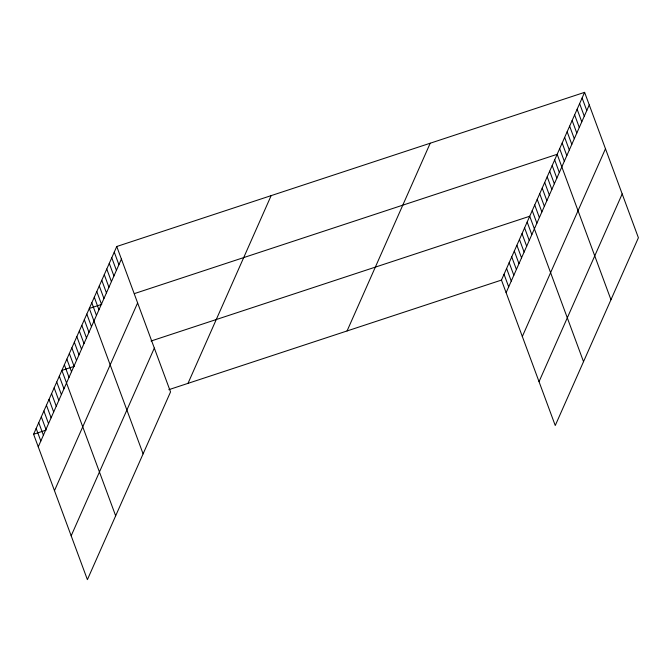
<?xml version="1.0" encoding="UTF-8"?>
<svg xmlns="http://www.w3.org/2000/svg" width="672" height="672" viewBox="0 0 672 672"><rect width="100%" height="100%" fill="white"/><g stroke="black" fill="none" stroke-linecap="round" stroke-linejoin="round"><path stroke-width="1.01" d="M116.752 246.498L170.537 391.919L87.394 579.65L33.6 434.238L116.752 246.498L584.606 92.35L638.4 237.762L555.248 425.502L501.463 280.081L584.606 92.35M38.254 446.83L121.405 259.09M54.474 490.661L137.617 302.921M71.173 535.819L154.325 348.079M187.992 383.368L271.144 195.628M347.063 330.96L430.214 143.22M506.117 292.673L589.268 104.933M522.329 336.504L605.48 148.764M539.036 381.662L622.188 193.931M101.774 304.349L89.309 308.456L143.102 453.869M134.383 293.605L557.172 154.3L610.957 299.712M74.34 366.299L61.874 370.406L115.66 515.827M151.057 341.023L529.729 216.25L583.523 361.67M33.6 434.238L46.066 430.13M168.815 389.684L501.463 280.081M582.112 97.978L586.774 110.569M579.617 103.614L584.279 116.197M577.122 109.242L581.784 121.834M574.636 114.878L579.289 127.462M572.141 120.506L576.794 133.098M569.646 126.143L574.3 138.726M567.151 131.771L571.805 144.362M564.656 137.407L569.31 149.99M562.162 143.035L566.815 155.627M559.667 148.672L564.32 161.255M554.677 159.928L559.331 172.519M552.182 165.564L556.836 178.156M549.688 171.192L554.341 183.784M547.193 176.828L551.846 189.42M544.698 182.456L549.352 195.048M542.203 188.093L546.857 200.684M539.708 193.721L544.362 206.312M537.214 199.357L541.867 211.949M534.719 204.985L539.372 217.577M532.224 210.622L536.878 223.213M527.159 222.054L531.821 234.646M524.588 227.858L529.25 240.45M522.018 233.663L526.68 246.246M519.448 239.467L524.11 252.05M516.877 245.272L521.539 257.855M514.307 251.068L518.969 263.659M511.736 256.872L516.398 269.464M509.166 262.676L513.828 275.268M506.604 268.481L511.258 281.064M504.034 274.285L508.687 286.868M114.257 252.134L118.91 264.718M111.762 257.762L116.416 270.354M109.267 263.399L113.921 275.982M106.772 269.027L111.426 281.618M104.278 274.663L108.931 287.246M101.783 280.291L106.436 292.883M99.288 285.928L103.942 298.511M96.793 291.556L101.447 304.147M94.298 297.192L98.952 309.775M91.804 302.82L96.457 315.412M86.814 314.084L91.476 326.676M84.319 319.721L88.981 332.304M81.824 325.349L86.486 337.94M79.33 330.985L83.992 343.568M76.835 336.613L81.497 349.205M74.34 342.25L79.002 354.833M71.845 347.878L76.507 360.469M69.35 353.514L74.012 366.097M66.864 359.142L71.518 371.734M64.369 364.778L69.023 377.362M59.304 376.211L63.958 388.802M56.734 382.015L61.387 394.598M54.163 387.82L58.817 400.403M51.593 393.624L56.246 406.207M49.022 399.42L53.676 412.012M46.452 405.224L51.106 417.816M43.882 411.029L48.535 423.62M41.311 416.833L45.965 429.416M38.741 422.638L43.394 435.221M36.17 428.434L40.824 441.025"/></g></svg>
